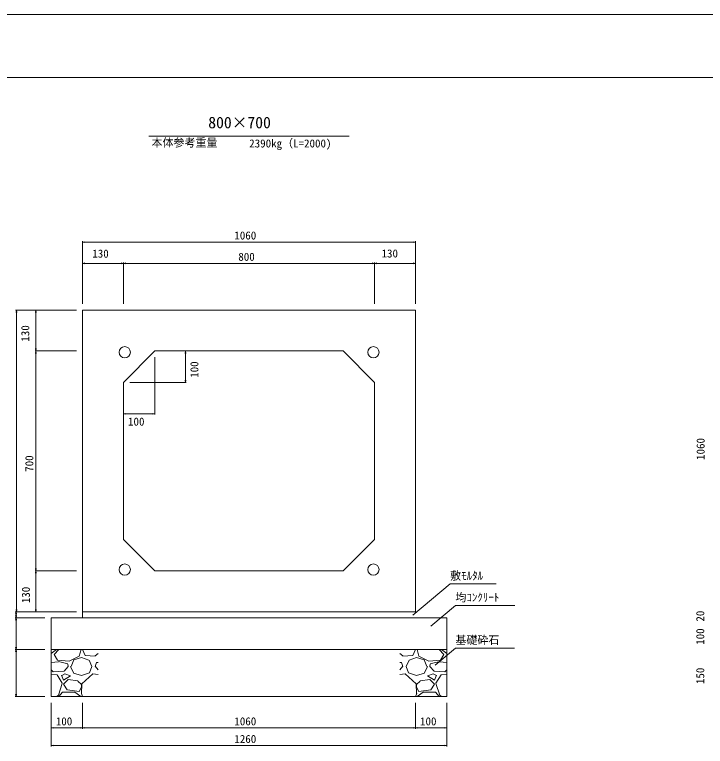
# Model space of a CAD drawing. Units: millimetres on the paper, with parts at other scales. Extents: x 0 to 841, y 0 to 594.
# Drawn here: x 347.4 to 567.4, y 361.1 to 594 of the extents above; entities that cross this region are included whole.
import ezdxf
from ezdxf.enums import TextEntityAlignment as Align

# ---------------------------------------------------------------- set-up
doc = ezdxf.new("R2010")
doc.units = ezdxf.units.MM
for name, color, linetype, lineweight in [('D-STR-DIM（寸法）', 7, 'Continuous', 18), ('D-STR-HTXT（旗揚げ）', 4, 'Continuous', 18), ('D-STR-STRn（構造物）', 7, 'Continuous', 18), ('D-STR（構造物外形線）', 1, 'Continuous', 18), ('D-TTL(外枠）', 2, 'Continuous', 18), ('DEFPOINTS_2', 8, 'Continuous', 18)]:
    doc.layers.add(name, color=color, linetype=linetype, lineweight=lineweight)
doc.layers.add('D-STR-TXT（文字）', color=7, linetype='Continuous')
doc.styles.add('ＭＳ ゴシック', font='')
doc.styles.get('ＭＳ ゴシック').set_extended_font_data('MS Gothic')

msp = doc.modelspace()

# ---------------------------------------------------------------- linework, layer by layer
at = {"layer": 'D-STR-DIM（寸法）'}
for p, q in [((369.017, 501.924), (369.017, 521.845)), ((475.017, 501.924), (475.017, 521.845)), ((369.017, 521.595), (369.767, 521.72)), ((369.017, 521.595), (369.117, 521.595)), ((369.767, 521.47), (369.017, 521.595)), ((474.917, 521.595), (369.117, 521.595)), ((474.267, 521.72), (475.017, 521.595)), ((475.017, 521.595), (474.267, 521.47)), ((475.017, 521.595), (474.917, 521.595)), ((369.017, 501.924), (369.017, 515.064)), ((369.017, 514.814), (369.767, 514.939)), ((381.267, 514.939), (382.017, 514.814)), ((382.017, 501.924), (382.017, 515.064)), ((382.017, 501.924), (382.017, 515.064)), ((382.017, 514.814), (382.767, 514.939)), ((461.267, 514.939), (462.017, 514.814)), ((462.017, 501.924), (462.017, 515.064)), ((462.017, 501.924), (462.017, 515.064)), ((462.017, 514.814), (462.767, 514.939)), ((474.267, 514.939), (475.017, 514.814)), ((475.017, 501.924), (475.017, 515.064)), ((369.017, 514.814), (369.117, 514.814)), ((369.767, 514.689), (369.017, 514.814)), ((381.917, 514.814), (369.117, 514.814)), ((382.017, 514.814), (381.267, 514.689)), ((382.017, 514.814), (381.917, 514.814)), ((382.017, 514.814), (382.117, 514.814)), ((382.767, 514.689), (382.017, 514.814)), ((382.117, 514.814), (461.917, 514.814)), ((462.017, 514.814), (461.267, 514.689)), ((462.017, 514.814), (461.917, 514.814)), ((462.017, 514.814), (462.117, 514.814)), ((462.767, 514.689), (462.017, 514.814)), ((462.117, 514.814), (474.917, 514.814)), ((475.017, 514.814), (474.267, 514.689)), ((475.017, 514.814), (474.917, 514.814)), ((367.017, 499.924), (347.681, 499.924)), ((347.806, 499.174), (347.931, 499.924)), ((347.931, 499.924), (347.931, 499.824)), ((347.931, 499.924), (348.056, 499.174)), ((347.931, 499.824), (347.931, 404.024)), ((367.017, 499.924), (353.877, 499.924)), ((354.002, 499.174), (354.127, 499.924)), ((354.127, 499.924), (354.127, 499.824)), ((354.127, 499.924), (354.252, 499.174)), ((354.127, 487.024), (354.127, 499.824)), ((367.017, 486.924), (353.877, 486.924)), ((367.017, 486.924), (353.877, 486.924)), ((354.127, 486.924), (354.002, 487.674)), ((354.002, 486.174), (354.127, 486.924)), ((354.252, 487.674), (354.127, 486.924)), ((354.127, 486.924), (354.127, 487.024)), ((354.127, 486.924), (354.127, 486.824)), ((354.127, 486.924), (354.252, 486.174)), ((394.017, 486.924), (402.019, 486.924)), ((401.644, 486.174), (401.769, 486.924)), ((401.769, 486.924), (401.769, 486.824)), ((401.769, 486.924), (401.894, 486.174)), ((354.127, 417.024), (354.127, 486.824)), ((392.017, 484.924), (392.017, 466.68)), ((401.769, 477.024), (401.769, 486.824)), ((401.769, 476.924), (401.644, 477.674)), ((401.894, 477.674), (401.769, 476.924)), ((384.017, 476.924), (402.019, 476.924)), ((401.769, 476.924), (401.769, 477.024)), ((382.017, 474.924), (382.017, 466.68)), ((382.017, 466.93), (382.767, 467.055)), ((382.017, 466.93), (382.117, 466.93)), ((382.767, 466.805), (382.017, 466.93)), ((391.917, 466.93), (382.117, 466.93)), ((391.267, 467.055), (392.017, 466.93)), ((392.017, 466.93), (391.267, 466.805)), ((392.017, 466.93), (391.917, 466.93)), ((354.127, 416.924), (354.002, 417.674)), ((354.252, 417.674), (354.127, 416.924)), ((354.127, 416.924), (354.127, 417.024)), ((367.017, 416.924), (353.877, 416.924)), ((367.017, 416.924), (353.877, 416.924)), ((354.002, 416.174), (354.127, 416.924)), ((354.127, 416.924), (354.127, 416.824)), ((354.127, 416.924), (354.252, 416.174)), ((354.127, 416.824), (354.127, 404.024)), ((367.017, 403.924), (347.564, 403.924)), ((367.017, 403.924), (347.681, 403.924)), ((347.689, 403.174), (347.814, 403.924)), ((347.931, 403.924), (347.806, 404.674)), ((347.814, 403.924), (347.814, 403.824)), ((347.814, 403.924), (347.939, 403.174)), ((347.814, 403.824), (347.814, 402.024)), ((348.056, 404.674), (347.931, 403.924)), ((347.931, 403.924), (347.931, 404.024)), ((367.017, 403.924), (353.877, 403.924)), ((354.127, 403.924), (354.002, 404.674)), ((354.252, 404.674), (354.127, 403.924)), ((354.127, 403.924), (354.127, 404.024)), ((357.017, 401.924), (347.564, 401.924)), ((357.017, 401.924), (347.564, 401.924)), ((347.814, 401.924), (347.689, 402.674)), ((347.689, 401.174), (347.814, 401.924)), ((347.939, 402.674), (347.814, 401.924)), ((347.814, 401.924), (347.814, 402.024)), ((347.814, 401.924), (347.814, 401.824)), ((347.814, 401.924), (347.939, 401.174)), ((347.814, 401.824), (347.814, 392.024)), ((357.017, 391.924), (347.564, 391.924)), ((357.017, 391.924), (347.564, 391.924)), ((347.814, 391.924), (347.689, 392.674)), ((347.689, 391.174), (347.814, 391.924)), ((347.939, 392.674), (347.814, 391.924)), ((347.814, 391.924), (347.814, 392.024)), ((347.814, 391.924), (347.814, 391.824)), ((347.814, 391.924), (347.939, 391.174)), ((347.814, 391.824), (347.814, 377.024)), ((347.814, 376.924), (347.689, 377.674)), ((347.939, 377.674), (347.814, 376.924)), ((357.017, 376.924), (347.564, 376.924)), ((347.814, 376.924), (347.814, 377.024)), ((359.017, 374.924), (359.017, 361.051)), ((359.017, 374.924), (359.017, 366.674)), ((369.017, 374.924), (369.017, 366.674)), ((369.017, 372.924), (369.017, 366.674)), ((475.025, 374.924), (475.025, 366.674)), ((475.025, 372.924), (475.025, 366.674)), ((485.017, 374.924), (485.017, 366.674)), ((485.017, 374.924), (485.017, 361.051)), ((359.017, 366.924), (359.767, 367.049)), ((359.017, 366.924), (359.117, 366.924)), ((359.767, 366.799), (359.017, 366.924)), ((359.117, 366.924), (368.917, 366.924)), ((368.267, 367.049), (369.017, 366.924)), ((369.017, 366.924), (368.267, 366.799)), ((369.017, 366.924), (368.917, 366.924)), ((369.017, 366.924), (369.767, 367.049)), ((369.017, 366.924), (369.117, 366.924)), ((369.767, 366.799), (369.017, 366.924)), ((369.117, 366.924), (474.925, 366.924)), ((474.275, 367.049), (475.025, 366.924)), ((475.025, 366.924), (474.275, 366.799)), ((475.025, 366.924), (474.925, 366.924)), ((475.025, 366.924), (475.775, 367.049)), ((475.025, 366.924), (475.125, 366.924)), ((475.775, 366.799), (475.025, 366.924)), ((475.125, 366.924), (484.917, 366.924)), ((484.267, 367.049), (485.017, 366.924)), ((485.017, 366.924), (484.267, 366.799)), ((485.017, 366.924), (484.917, 366.924)), ((359.017, 361.301), (359.767, 361.426)), ((359.017, 361.301), (359.117, 361.301)), ((359.767, 361.176), (359.017, 361.301)), ((359.117, 361.301), (484.917, 361.301)), ((484.267, 361.426), (485.017, 361.301)), ((485.017, 361.301), (484.267, 361.176)), ((485.017, 361.301), (484.917, 361.301))]:
    msp.add_line(p, q, dxfattribs=at)
at = {"layer": 'D-STR-HTXT（旗揚げ）'}
for p, q in [((390.126, 555.27), (453.909, 555.27)), ((474.163, 402.784), (486.08, 412.797)), ((500.742, 412.797), (486.08, 412.797)), ((479.939, 399.364), (487.738, 405.917)), ((506.664, 405.917), (487.738, 405.917)), ((481.264, 386.922), (487.738, 392.361)), ((506.601, 392.361), (487.738, 392.361))]:
    msp.add_line(p, q, dxfattribs=at)
at = {"layer": 'D-STR-STRn（構造物）'}
for p, q in [((369.017, 403.924), (369.017, 401.924)), ((359.017, 401.924), (485.017, 401.924)), ((359.017, 401.924), (359.017, 376.924)), ((485.017, 401.924), (485.017, 376.924)), ((359.017, 391.924), (485.017, 391.924)), ((359.017, 390.619), (360.706, 391.924)), ((359.943, 390.267), (361.434, 391.924)), ((368.498, 391.916), (367.898, 389.816)), ((369.01, 391.924), (369.819, 390.002)), ((475.025, 391.924), (474.216, 390.002)), ((475.536, 391.916), (476.136, 389.816)), ((484.091, 390.267), (482.601, 391.924)), ((485.017, 390.619), (483.329, 391.924)), ((361.023, 388.459), (359.973, 390.259)), ((367.901, 389.806), (364.751, 388.156)), ((366.245, 388.617), (368.645, 389.367)), ((368.638, 389.366), (371.038, 388.466)), ((369.834, 389.959), (372.984, 389.809)), ((372.994, 389.828), (374.017, 390.619)), ((471.04, 389.828), (470.017, 390.619)), ((474.2, 389.959), (471.05, 389.809)), ((475.397, 389.366), (472.997, 388.466)), ((477.79, 388.617), (475.39, 389.367)), ((476.134, 389.806), (479.284, 388.156)), ((483.012, 388.459), (484.062, 390.259)), ((361.307, 388), (359.017, 387.759)), ((364.734, 388.198), (360.984, 388.498)), ((364.288, 387.275), (361.288, 388.025)), ((364.445, 386.507), (364.295, 387.257)), ((365.34, 386.516), (366.24, 388.616)), ((371.046, 388.463), (371.946, 386.513)), ((372.99, 386.521), (373.44, 387.721)), ((374.017, 387.759), (373.457, 387.7)), ((470.017, 387.759), (470.578, 387.7)), ((471.044, 386.521), (470.594, 387.721)), ((472.989, 388.463), (472.089, 386.513)), ((478.695, 386.516), (477.795, 388.616)), ((479.301, 388.198), (483.051, 388.498)), ((479.59, 386.507), (479.74, 387.257)), ((479.747, 387.275), (482.747, 388.025)), ((482.728, 388), (485.017, 387.759)), ((359.639, 384.766), (359.017, 385.444)), ((363.083, 385.026), (359.633, 384.726)), ((364.443, 386.517), (363.093, 385.017)), ((365.18, 386.521), (366.08, 384.421)), ((366.082, 384.406), (368.632, 383.656)), ((368.652, 383.658), (371.202, 384.408)), ((371.189, 384.424), (371.939, 386.524)), ((374.017, 385.444), (372.989, 386.566)), ((470.017, 385.444), (471.046, 386.566)), ((472.846, 384.424), (472.096, 386.524)), ((475.383, 383.658), (472.833, 384.408)), ((477.953, 384.406), (475.403, 383.656)), ((478.854, 386.521), (477.954, 384.421)), ((479.591, 386.517), (480.941, 385.017)), ((480.952, 385.026), (484.402, 384.726)), ((484.396, 384.766), (485.017, 385.444)), ((360.848, 383.802), (359.017, 383.954)), ((362.526, 381.126), (360.876, 383.826)), ((362.338, 383.667), (362.938, 382.167)), ((363.392, 384.111), (362.342, 383.661)), ((362.938, 382.17), (365.188, 383.52)), ((364.443, 382.317), (362.943, 380.817)), ((365.198, 383.52), (363.398, 384.12)), ((367.461, 381.875), (364.461, 382.325)), ((372.247, 384.116), (368.797, 380.966)), ((374.017, 383.954), (372.248, 384.102)), ((470.017, 383.954), (471.787, 384.102)), ((471.788, 384.116), (475.238, 380.966)), ((476.574, 381.875), (479.574, 382.325)), ((478.836, 383.52), (480.636, 384.12)), ((481.097, 382.17), (478.847, 383.52)), ((479.592, 382.317), (481.092, 380.817)), ((480.643, 384.111), (481.693, 383.661)), ((481.697, 383.667), (481.097, 382.167)), ((481.508, 381.126), (483.158, 383.826)), ((483.187, 383.802), (485.017, 383.954)), ((361.295, 377.362), (362.495, 381.112)), ((362.938, 380.822), (364.138, 379.022)), ((368.675, 380.786), (367.475, 381.836)), ((367.898, 378.569), (368.648, 379.919)), ((368.786, 380.975), (368.636, 377.825)), ((368.644, 379.917), (368.644, 380.817)), ((475.248, 380.975), (475.398, 377.825)), ((475.36, 380.786), (476.56, 381.836)), ((476.137, 378.569), (475.387, 379.919)), ((475.391, 379.917), (475.391, 380.817)), ((481.096, 380.822), (479.896, 379.022)), ((482.74, 377.362), (481.54, 381.112)), ((360.706, 376.924), (361.294, 377.378)), ((361.434, 376.924), (362.643, 378.267)), ((362.644, 378.267), (366.544, 378.267)), ((364.148, 379.01), (367.898, 378.56)), ((366.539, 378.302), (368.489, 376.952)), ((368.619, 377.852), (369.01, 376.924)), ((475.416, 377.852), (475.025, 376.924)), ((477.496, 378.302), (475.546, 376.952)), ((479.887, 379.01), (476.137, 378.56)), ((481.391, 378.267), (477.491, 378.267)), ((482.601, 376.924), (481.391, 378.267)), ((483.328, 376.924), (482.74, 377.378)), ((359.017, 376.924), (485.017, 376.924))]:
    msp.add_line(p, q, dxfattribs=at)
at = {"layer": 'D-STR（構造物外形線）'}
for p, q in [((369.017, 403.924), (369.017, 499.924)), ((369.017, 499.924), (475.017, 499.924)), ((475.017, 499.924), (475.017, 403.924)), ((382.017, 476.924), (392.017, 486.924)), ((392.017, 486.924), (452.017, 486.924)), ((452.017, 486.924), (462.017, 476.924)), ((382.017, 426.924), (382.017, 476.924)), ((462.017, 476.924), (462.017, 426.924)), ((382.017, 426.924), (392.017, 416.924)), ((452.017, 416.924), (462.017, 426.924)), ((392.017, 416.924), (452.017, 416.924)), ((475.017, 403.924), (369.017, 403.924))]:
    msp.add_line(p, q, dxfattribs=at)
for centre in [(382.421, 486.52), (461.614, 486.52), (382.421, 417.327), (461.614, 417.327)]:
    msp.add_circle(centre, 1.8, dxfattribs=at)
at = {"layer": 'D-TTL(外枠）'}
msp.add_line((25, 574), (820, 574), dxfattribs=at)
at = {"layer": 'DEFPOINTS_2'}
msp.add_line((0, 594), (841, 594), dxfattribs=at)

# ---------------------------------------------------------------- texts
at = {"layer": 'D-STR-DIM（寸法）', "style": 'ＭＳ ゴシック'}
for s, p in [('1060', (417.336, 521.645)), ('130', (372.091, 515.87)), ('800', (418.597, 514.864)), ('130', (464.221, 515.917)), ('100', (383.473, 462.389)), ('100', (360.473, 366.974)), ('1060', (417.34, 366.974)), ('100', (476.477, 366.974)), ('1260', (417.336, 361.351))]:
    msp.add_text(s, height=2.566, dxfattribs=at).set_placement(p, align=Align.BOTTOM_LEFT)
for s, p in [('130', (352.79, 489.883)), ('100', (406.649, 478.379)), ('1060', (567.881, 452.242)), ('700', (354.077, 448.459)), ('130', (352.987, 406.626)), ('20', (567.764, 400.761)), ('100', (567.764, 393.379)), ('150', (567.764, 380.879))]:
    msp.add_text(s, height=2.566, rotation=90, dxfattribs=at).set_placement(p, align=Align.BOTTOM_LEFT)
at = {"layer": 'D-STR-TXT（文字）', "style": 'ＭＳ ゴシック'}
for s, height, p in [('800×700', 3.666, (409.022, 556.718)), ('本体参考重量', 2.566, (390.956, 551.203)), ('2390kg（L=2000)', 2.566, (422.076, 550.939)), ('敷ﾓﾙﾀﾙ', 2.566, (486.08, 413.297)), ('均ｺﾝｸﾘｰﾄ', 2.566, (487.738, 406.417)), ('基礎砕石', 2.566, (487.738, 392.861))]:
    msp.add_text(s, height=height, dxfattribs=at).set_placement(p, align=Align.BOTTOM_LEFT)

doc.saveas('drawing.dxf')
